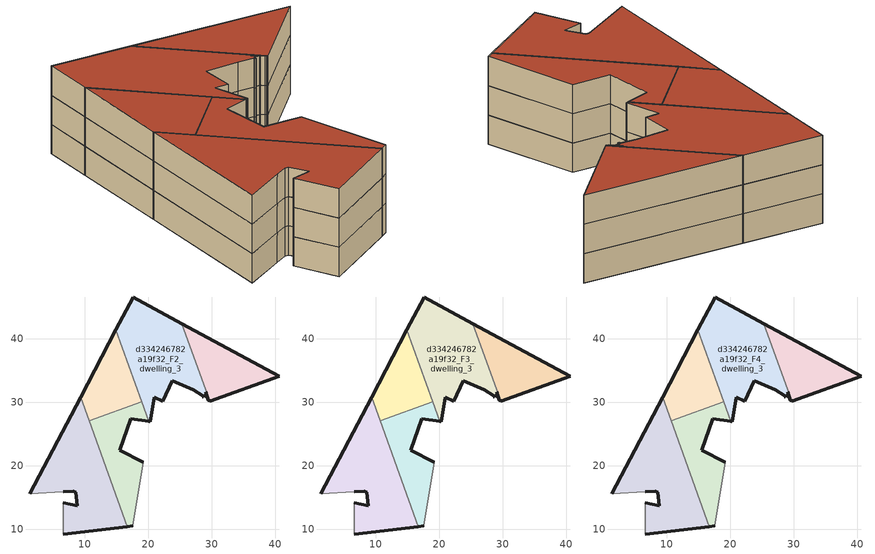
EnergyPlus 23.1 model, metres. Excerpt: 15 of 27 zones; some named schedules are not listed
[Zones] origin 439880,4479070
d334246782a19f32_F2_dwelling_0
 floor to d334246782a19f32_F1_dwelling_0 (EU_floor_Construction): 16.69,10.38 9.34,30.81 1.34,15.57 6.63,15.87 8.16,15.97 8.54,15.79 8.77,13.69 6.64,14.18 6.63,9.22 z6
 wall outside (EU_wall_Construction): 1.34,15.57 9.34,30.81 / 16.69,10.38 6.63,9.22 / 6.64,14.18 8.77,13.69 8.54,15.79 8.16,15.97 6.63,15.87 z6:9
 wall adiabatic (EU_wall_Construction): 6.63,15.87 1.34,15.57 / 6.63,9.22 6.64,14.18 z6:9
 wall to d334246782a19f32_F2_dwelling_2 (EU_wall_Construction): 10.7,27.05 16.69,10.38 z6:9
 wall to d334246782a19f32_F2_dwelling_1 (EU_wall_Construction): 9.34,30.81 10.69,27.05 z6:9
d334246782a19f32_F2_dwelling_1
 floor to d334246782a19f32_F1_dwelling_1 (EU_floor_Construction): 19,30.04 14.91,41.4 9.34,30.81 10.7,27.05 z6
 wall outside (EU_wall_Construction): 9.34,30.81 14.91,41.4 z6:9
 wall to d334246782a19f32_F2_dwelling_2 (EU_wall_Construction): 19,30.04 10.7,27.05 z6:9
 wall to d334246782a19f32_F2_dwelling_3 (EU_wall_Construction): 14.91,41.4 19,30.04 z6:9
d334246782a19f32_F2_dwelling_2
 floor to d334246782a19f32_F1_dwelling_2 (EU_floor_Construction): 17.57,10.49 19.23,20.53 15.49,22.46 17.26,27.41 20.1,26.97 19,30.04 10.7,27.05 16.69,10.38 z6
 wall outside (EU_wall_Construction): 20.1,26.97 17.26,27.41 15.49,22.46 19.23,20.53 / 17.57,10.49 16.69,10.38 z6:9
 wall adiabatic (EU_wall_Construction): 19.23,20.53 17.57,10.49 z6:9
 wall to d334246782a19f32_F2_dwelling_3 (EU_wall_Construction): 19,30.04 20.1,26.97 z6:9
d334246782a19f32_F2_dwelling_3
 floor to d334246782a19f32_F1_dwelling_3 (EU_floor_Construction): 29.69,30.22 25.31,42.4 17.63,46.58 14.91,41.4 20.1,26.97 20.3,26.94 20.93,30.78 22.28,30.15 23.76,33.37 27.06,31.92 28.59,31.03 28.53,30.89 28.66,30.82 28.79,31.09 29.33,30.78 29.03,31.62 29.49,30.34 z6
 wall outside (EU_wall_Construction): 14.91,41.4 17.63,46.58 25.31,42.4 / 29.69,30.22 29.49,30.34 29.03,31.62 29.33,30.78 28.79,31.09 28.66,30.82 28.53,30.89 28.59,31.03 27.06,31.92 23.76,33.37 22.28,30.15 20.93,30.78 20.3,26.94 20.1,26.97 z6:9
 wall to d334246782a19f32_F2_dwelling_4 (EU_wall_Construction): 25.31,42.4 29.69,30.22 z6:9
d334246782a19f32_F2_dwelling_4
 floor to d334246782a19f32_F1_dwelling_4 (EU_floor_Construction): 40.63,34.05 25.31,42.4 29.72,30.13 z6
 wall outside (EU_wall_Construction): 25.31,42.4 40.63,34.05 29.72,30.13 29.69,30.22 z6:9
d334246782a19f32_F3_dwelling_0
 floor to d334246782a19f32_F2_dwelling_0 (EU_floor_Construction): 16.69,10.38 9.34,30.81 1.34,15.57 6.63,15.87 8.16,15.97 8.54,15.79 8.77,13.69 6.64,14.18 6.63,9.22 z9
 wall outside (EU_wall_Construction): 1.34,15.57 9.34,30.81 / 16.69,10.38 6.63,9.22 / 6.64,14.18 8.77,13.69 8.54,15.79 8.16,15.97 6.63,15.87 z9:12
 wall adiabatic (EU_wall_Construction): 6.63,15.87 1.34,15.57 / 6.63,9.22 6.64,14.18 z9:12
 wall to d334246782a19f32_F3_dwelling_2 (EU_wall_Construction): 10.7,27.05 16.69,10.38 z9:12
 wall to d334246782a19f32_F3_dwelling_1 (EU_wall_Construction): 9.34,30.81 10.69,27.05 z9:12
d334246782a19f32_F3_dwelling_1
 floor to d334246782a19f32_F2_dwelling_1 (EU_floor_Construction): 19,30.04 14.91,41.4 9.34,30.81 10.7,27.05 z9
 wall outside (EU_wall_Construction): 9.34,30.81 14.91,41.4 z9:12
 wall to d334246782a19f32_F3_dwelling_2 (EU_wall_Construction): 19,30.04 10.7,27.05 z9:12
 wall to d334246782a19f32_F3_dwelling_3 (EU_wall_Construction): 14.91,41.4 19,30.04 z9:12
d334246782a19f32_F3_dwelling_2
 floor to d334246782a19f32_F2_dwelling_2 (EU_floor_Construction): 17.57,10.49 19.23,20.53 15.49,22.46 17.26,27.41 20.1,26.97 19,30.04 10.7,27.05 16.69,10.38 z9
 wall outside (EU_wall_Construction): 20.1,26.97 17.26,27.41 15.49,22.46 19.23,20.53 / 17.57,10.49 16.69,10.38 z9:12
 wall adiabatic (EU_wall_Construction): 19.23,20.53 17.57,10.49 z9:12
 wall to d334246782a19f32_F3_dwelling_3 (EU_wall_Construction): 19,30.04 20.1,26.97 z9:12
d334246782a19f32_F3_dwelling_3
 floor to d334246782a19f32_F2_dwelling_3 (EU_floor_Construction): 29.69,30.22 25.31,42.4 17.63,46.58 14.91,41.4 20.1,26.97 20.3,26.94 20.93,30.78 22.28,30.15 23.76,33.37 27.06,31.92 28.59,31.03 28.53,30.89 28.66,30.82 28.79,31.09 29.33,30.78 29.03,31.62 29.49,30.34 z9
 wall outside (EU_wall_Construction): 14.91,41.4 17.63,46.58 25.31,42.4 / 29.69,30.22 29.49,30.34 29.03,31.62 29.33,30.78 28.79,31.09 28.66,30.82 28.53,30.89 28.59,31.03 27.06,31.92 23.76,33.37 22.28,30.15 20.93,30.78 20.3,26.94 20.1,26.97 z9:12
 wall to d334246782a19f32_F3_dwelling_4 (EU_wall_Construction): 25.31,42.4 29.69,30.22 z9:12
d334246782a19f32_F3_dwelling_4
 floor to d334246782a19f32_F2_dwelling_4 (EU_floor_Construction): 40.63,34.05 25.31,42.4 29.72,30.13 z9
 wall outside (EU_wall_Construction): 25.31,42.4 40.63,34.05 29.72,30.13 29.69,30.22 z9:12
d334246782a19f32_F4_dwelling_0
 floor to d334246782a19f32_F3_dwelling_0 (EU_floor_Construction): 16.69,10.38 9.34,30.81 1.34,15.57 6.63,15.87 8.16,15.97 8.54,15.79 8.77,13.69 6.64,14.18 6.63,9.22 z12
 wall outside (EU_wall_Construction): 1.34,15.57 9.34,30.81 / 16.69,10.38 6.63,9.22 / 6.64,14.18 8.77,13.69 8.54,15.79 8.16,15.97 6.63,15.87 z12:15
 wall adiabatic (EU_wall_Construction): 6.63,15.87 1.34,15.57 / 6.63,9.22 6.64,14.18 z12:15
 wall to d334246782a19f32_F4_dwelling_2 (EU_wall_Construction): 10.7,27.05 16.69,10.38 z12:15
 wall to d334246782a19f32_F4_dwelling_1 (EU_wall_Construction): 9.34,30.81 10.69,27.05 z12:15
 roof outside (EU_roof_Construction): 9.34,30.81 16.69,10.38 6.63,9.22 6.64,14.18 8.77,13.69 8.54,15.79 8.16,15.97 6.63,15.87 1.34,15.57 z15
d334246782a19f32_F4_dwelling_1
 floor to d334246782a19f32_F3_dwelling_1 (EU_floor_Construction): 19,30.04 14.91,41.4 9.34,30.81 10.7,27.05 z12
 wall outside (EU_wall_Construction): 9.34,30.81 14.91,41.4 z12:15
 wall to d334246782a19f32_F4_dwelling_2 (EU_wall_Construction): 19,30.04 10.7,27.05 z12:15
 wall to d334246782a19f32_F4_dwelling_3 (EU_wall_Construction): 14.91,41.4 19,30.04 z12:15
 roof outside (EU_roof_Construction): 14.91,41.4 19,30.04 10.7,27.05 9.34,30.81 z15
d334246782a19f32_F4_dwelling_2
 floor to d334246782a19f32_F3_dwelling_2 (EU_floor_Construction): 17.57,10.49 19.23,20.53 15.49,22.46 17.26,27.41 20.1,26.97 19,30.04 10.7,27.05 16.69,10.38 z12
 wall outside (EU_wall_Construction): 20.1,26.97 17.26,27.41 15.49,22.46 19.23,20.53 / 17.57,10.49 16.69,10.38 z12:15
 wall adiabatic (EU_wall_Construction): 19.23,20.53 17.57,10.49 z12:15
 wall to d334246782a19f32_F4_dwelling_3 (EU_wall_Construction): 19,30.04 20.1,26.97 z12:15
 roof outside (EU_roof_Construction): 19,30.04 20.1,26.97 17.26,27.41 15.49,22.46 19.23,20.53 17.57,10.49 16.69,10.38 10.7,27.05 z15
d334246782a19f32_F4_dwelling_3
 floor to d334246782a19f32_F3_dwelling_3 (EU_floor_Construction): 29.69,30.22 25.31,42.4 17.63,46.58 14.91,41.4 20.1,26.97 20.3,26.94 20.93,30.78 22.28,30.15 23.76,33.37 27.06,31.92 28.59,31.03 28.53,30.89 28.66,30.82 28.79,31.09 29.33,30.78 29.03,31.62 29.49,30.34 z12
 wall outside (EU_wall_Construction): 14.91,41.4 17.63,46.58 25.31,42.4 / 29.69,30.22 29.49,30.34 29.03,31.62 29.33,30.78 28.79,31.09 28.66,30.82 28.53,30.89 28.59,31.03 27.06,31.92 23.76,33.37 22.28,30.15 20.93,30.78 20.3,26.94 20.1,26.97 z12:15
 wall to d334246782a19f32_F4_dwelling_4 (EU_wall_Construction): 25.31,42.4 29.69,30.22 z12:15
 roof outside (EU_roof_Construction): 25.31,42.4 29.69,30.22 29.49,30.34 29.03,31.62 29.33,30.78 28.79,31.09 28.66,30.82 28.53,30.89 28.59,31.03 27.06,31.92 23.76,33.37 22.28,30.15 20.93,30.78 20.3,26.94 20.1,26.97 14.91,41.4 17.63,46.58 z15
d334246782a19f32_F4_dwelling_4
 floor to d334246782a19f32_F3_dwelling_4 (EU_floor_Construction): 40.63,34.05 25.31,42.4 29.72,30.13 z12
 wall outside (EU_wall_Construction): 25.31,42.4 40.63,34.05 29.72,30.13 29.69,30.22 z12:15
 roof outside (EU_roof_Construction): 40.63,34.05 29.72,30.13 25.31,42.4 z15
[Building]
EU S2 Campaign: North Axis=0; Terrain=City; Solar Distribution=FullExterior
[Site:Location]
Madrid: Latitude=40.5; Longitude=-3.5; Time Zone=1; Elevation=609
[SizingPeriod:WeatherFileDays]
AnnualSizingPeriod: Begin Month=1; Begin Day of Month=1; End Month=12; End Day of Month=31; Day of Week for Start Day=Monday; Use Weather File Daylight Saving Period=No; Use Weather File Rain and Snow Indicators=No
[MATERIAL]
EU_InternalMass_Material: Roughness=MediumRough; Thickness=0.1; Conductivity=1; Density=1800; Specific Heat=900; Thermal Absorptance=0.9; Solar Absorptance=0.7; Visible Absorptance=0.7
[MATERIAL:NOMASS] Roughness=MediumRough; Thermal Absorptance=0.9; Solar Absorptance=0.7; Visible Absorptance=0.7
Name | Thermal Resistance
EU_wall_NoMass | 1.60022
EU_roof_NoMass | 1.57597
EU_floor_NoMass | 0.470652
[CONSTRUCTION]
EU_wall_Construction: EU_wall_NoMass
EU_roof_Construction: EU_roof_NoMass
EU_floor_Construction: EU_floor_NoMass
EU_InternalMass_Construction: EU_InternalMass_Material
[ZONE] Type=1; Multiplier=1; Ceiling Height=autocalculate; Floor Area=autocalculate; Part of Total Floor Area=Yes
Name | Volume
d334246782a19f32_F2_dwelling_0; d334246782a19f32_F3_dwelling_0; d334246782a19f32_F4_dwelling_0 | 453.582
d334246782a19f32_F2_dwelling_1; d334246782a19f32_F3_dwelling_1; d334246782a19f32_F4_dwelling_1 | 212.785
d334246782a19f32_F2_dwelling_2; d334246782a19f32_F3_dwelling_2; d334246782a19f32_F4_dwelling_2 | 240.838
d334246782a19f32_F2_dwelling_3; d334246782a19f32_F3_dwelling_3; d334246782a19f32_F4_dwelling_3 | 424.588
d334246782a19f32_F2_dwelling_4; d334246782a19f32_F3_dwelling_4; d334246782a19f32_F4_dwelling_4 | 226.781
[INTERNALMASS] Construction=EU_InternalMass_Construction
Name | Zone or ZoneList | Surface Area
d334246782a19f32_F2_dwelling_0_EU_InternalMass | d334246782a19f32_F2_dwelling_0 | 119.527
d334246782a19f32_F2_dwelling_1_EU_InternalMass | d334246782a19f32_F2_dwelling_1 | 120.646
d334246782a19f32_F2_dwelling_2_EU_InternalMass | d334246782a19f32_F2_dwelling_2 | 120.208
d334246782a19f32_F2_dwelling_3_EU_InternalMass | d334246782a19f32_F2_dwelling_3 | 120.953
d334246782a19f32_F2_dwelling_4_EU_InternalMass | d334246782a19f32_F2_dwelling_4 | 123.446
d334246782a19f32_F3_dwelling_0_EU_InternalMass | d334246782a19f32_F3_dwelling_0 | 119.527
d334246782a19f32_F3_dwelling_1_EU_InternalMass | d334246782a19f32_F3_dwelling_1 | 120.646
d334246782a19f32_F3_dwelling_2_EU_InternalMass | d334246782a19f32_F3_dwelling_2 | 120.208
d334246782a19f32_F3_dwelling_3_EU_InternalMass | d334246782a19f32_F3_dwelling_3 | 120.953
d334246782a19f32_F3_dwelling_4_EU_InternalMass | d334246782a19f32_F3_dwelling_4 | 123.446
d334246782a19f32_F4_dwelling_0_EU_InternalMass | d334246782a19f32_F4_dwelling_0 | 119.527
d334246782a19f32_F4_dwelling_1_EU_InternalMass | d334246782a19f32_F4_dwelling_1 | 120.646
d334246782a19f32_F4_dwelling_2_EU_InternalMass | d334246782a19f32_F4_dwelling_2 | 120.208
d334246782a19f32_F4_dwelling_3_EU_InternalMass | d334246782a19f32_F4_dwelling_3 | 120.953
d334246782a19f32_F4_dwelling_4_EU_InternalMass | d334246782a19f32_F4_dwelling_4 | 123.446
[OTHEREQUIPMENT] Fuel Type=Electricity; Design Level Calculation Method=Watts/Area; Power per Zone Floor Area=1; Fraction Latent=0; Fraction Radiant=0; Fraction Lost=0; Carbon Dioxide Generation Rate=0; EndUse Subcategory=EU_Step8_InternalGains
Name | Zone or ZoneList or Space or SpaceList | Schedule
EU_Step8_InternalGain_d334246782a19f32_F2_dwelling_0_f000 | d334246782a19f32_F2_dwelling_0 | EU_Step8_GainSchedule_d334246782a19f32_F2_dwelling_0_f000
EU_Step8_InternalGain_d334246782a19f32_F2_dwelling_1_f000 | d334246782a19f32_F2_dwelling_1 | EU_Step8_GainSchedule_d334246782a19f32_F2_dwelling_1_f000
EU_Step8_InternalGain_d334246782a19f32_F2_dwelling_2_f000 | d334246782a19f32_F2_dwelling_2 | EU_Step8_GainSchedule_d334246782a19f32_F2_dwelling_2_f000
EU_Step8_InternalGain_d334246782a19f32_F2_dwelling_3_f000 | d334246782a19f32_F2_dwelling_3 | EU_Step8_GainSchedule_d334246782a19f32_F2_dwelling_3_f000
EU_Step8_InternalGain_d334246782a19f32_F2_dwelling_4_f000 | d334246782a19f32_F2_dwelling_4 | EU_Step8_GainSchedule_d334246782a19f32_F2_dwelling_4_f000
EU_Step8_InternalGain_d334246782a19f32_F3_dwelling_0_f000 | d334246782a19f32_F3_dwelling_0 | EU_Step8_GainSchedule_d334246782a19f32_F3_dwelling_0_f000
EU_Step8_InternalGain_d334246782a19f32_F3_dwelling_1_f000 | d334246782a19f32_F3_dwelling_1 | EU_Step8_GainSchedule_d334246782a19f32_F3_dwelling_1_f000
EU_Step8_InternalGain_d334246782a19f32_F3_dwelling_2_f000 | d334246782a19f32_F3_dwelling_2 | EU_Step8_GainSchedule_d334246782a19f32_F3_dwelling_2_f000
EU_Step8_InternalGain_d334246782a19f32_F3_dwelling_3_f000 | d334246782a19f32_F3_dwelling_3 | EU_Step8_GainSchedule_d334246782a19f32_F3_dwelling_3_f000
EU_Step8_InternalGain_d334246782a19f32_F3_dwelling_4_f000 | d334246782a19f32_F3_dwelling_4 | EU_Step8_GainSchedule_d334246782a19f32_F3_dwelling_4_f000
EU_Step8_InternalGain_d334246782a19f32_F4_dwelling_0_f000 | d334246782a19f32_F4_dwelling_0 | EU_Step8_GainSchedule_d334246782a19f32_F4_dwelling_0_f000
EU_Step8_InternalGain_d334246782a19f32_F4_dwelling_1_f000 | d334246782a19f32_F4_dwelling_1 | EU_Step8_GainSchedule_d334246782a19f32_F4_dwelling_1_f000
EU_Step8_InternalGain_d334246782a19f32_F4_dwelling_2_f000 | d334246782a19f32_F4_dwelling_2 | EU_Step8_GainSchedule_d334246782a19f32_F4_dwelling_2_f000
EU_Step8_InternalGain_d334246782a19f32_F4_dwelling_3_f000 | d334246782a19f32_F4_dwelling_3 | EU_Step8_GainSchedule_d334246782a19f32_F4_dwelling_3_f000
EU_Step8_InternalGain_d334246782a19f32_F4_dwelling_4_f000 | d334246782a19f32_F4_dwelling_4 | EU_Step8_GainSchedule_d334246782a19f32_F4_dwelling_4_f000
[ZONEVENTILATION:DESIGNFLOWRATE] Schedule=EU_AlwaysOn; Design Flow Rate Calculation Method=AirChanges/Hour; Air Changes per Hour=0.480704; Ventilation Type=Natural; Fan Pressure Rise=0; Fan Total Efficiency=1; Constant Term Coefficient=1; Temperature Term Coefficient=0; Velocity Term Coefficient=0; Velocity Squared Term Coefficient=0; Minimum Indoor Temperature=-100; Maximum Indoor Temperature=100; Delta Temperature=-100; Minimum Outdoor Temperature=-100; Maximum Outdoor Temperature=100; Maximum Wind Speed=40
Name | Zone or ZoneList or Space or SpaceList
EU_ConstantAir_d334246782a19f32_F2_dwelling_0 | d334246782a19f32_F2_dwelling_0
EU_ConstantAir_d334246782a19f32_F2_dwelling_1 | d334246782a19f32_F2_dwelling_1
EU_ConstantAir_d334246782a19f32_F2_dwelling_2 | d334246782a19f32_F2_dwelling_2
EU_ConstantAir_d334246782a19f32_F2_dwelling_3 | d334246782a19f32_F2_dwelling_3
EU_ConstantAir_d334246782a19f32_F2_dwelling_4 | d334246782a19f32_F2_dwelling_4
EU_ConstantAir_d334246782a19f32_F3_dwelling_0 | d334246782a19f32_F3_dwelling_0
EU_ConstantAir_d334246782a19f32_F3_dwelling_1 | d334246782a19f32_F3_dwelling_1
EU_ConstantAir_d334246782a19f32_F3_dwelling_2 | d334246782a19f32_F3_dwelling_2
EU_ConstantAir_d334246782a19f32_F3_dwelling_3 | d334246782a19f32_F3_dwelling_3
EU_ConstantAir_d334246782a19f32_F3_dwelling_4 | d334246782a19f32_F3_dwelling_4
EU_ConstantAir_d334246782a19f32_F4_dwelling_0 | d334246782a19f32_F4_dwelling_0
EU_ConstantAir_d334246782a19f32_F4_dwelling_1 | d334246782a19f32_F4_dwelling_1
EU_ConstantAir_d334246782a19f32_F4_dwelling_2 | d334246782a19f32_F4_dwelling_2
EU_ConstantAir_d334246782a19f32_F4_dwelling_3 | d334246782a19f32_F4_dwelling_3
EU_ConstantAir_d334246782a19f32_F4_dwelling_4 | d334246782a19f32_F4_dwelling_4
[HVACTEMPLATE:ZONE:IDEALLOADSAIRSYSTEM] System Availability Schedule=EU_AlwaysOn; Maximum Heating Supply Air Temperature=50; Minimum Cooling Supply Air Temperature=13; Maximum Heating Supply Air Humidity Ratio=0.0156; Minimum Cooling Supply Air Humidity Ratio=0.0077; Heating Limit=NoLimit; Cooling Limit=NoLimit; Heating Availability Schedule=EU_AlwaysOn; Cooling Availability Schedule=EU_CoolingOff; Dehumidification Control Type=ConstantSensibleHeatRatio; Cooling Sensible Heat Ratio=0.7; Dehumidification Setpoint=60; Humidification Control Type=None; Humidification Setpoint=30; Outdoor Air Method=None; Outdoor Air Flow Rate per Person=0.00944; Outdoor Air Flow Rate per Zone Floor Area=0; Outdoor Air Flow Rate per Zone=0; Demand Controlled Ventilation Type=None; Outdoor Air Economizer Type=NoEconomizer; Heat Recovery Type=None; Sensible Heat Recovery Effectiveness=0.7; Latent Heat Recovery Effectiveness=0.65
Name | Template Thermostat
d334246782a19f32_F2_dwelling_0 | EU_HeatOnly_d334246782a19f32_F2_dwelling_0
d334246782a19f32_F2_dwelling_1 | EU_HeatOnly_d334246782a19f32_F2_dwelling_1
d334246782a19f32_F2_dwelling_2 | EU_HeatOnly_d334246782a19f32_F2_dwelling_2
d334246782a19f32_F2_dwelling_3 | EU_HeatOnly_d334246782a19f32_F2_dwelling_3
d334246782a19f32_F2_dwelling_4 | EU_HeatOnly_d334246782a19f32_F2_dwelling_4
d334246782a19f32_F3_dwelling_0 | EU_HeatOnly_d334246782a19f32_F3_dwelling_0
d334246782a19f32_F3_dwelling_1 | EU_HeatOnly_d334246782a19f32_F3_dwelling_1
d334246782a19f32_F3_dwelling_2 | EU_HeatOnly_d334246782a19f32_F3_dwelling_2
d334246782a19f32_F3_dwelling_3 | EU_HeatOnly_d334246782a19f32_F3_dwelling_3
d334246782a19f32_F3_dwelling_4 | EU_HeatOnly_d334246782a19f32_F3_dwelling_4
d334246782a19f32_F4_dwelling_0 | EU_HeatOnly_d334246782a19f32_F4_dwelling_0
d334246782a19f32_F4_dwelling_1 | EU_HeatOnly_d334246782a19f32_F4_dwelling_1
d334246782a19f32_F4_dwelling_2 | EU_HeatOnly_d334246782a19f32_F4_dwelling_2
d334246782a19f32_F4_dwelling_3 | EU_HeatOnly_d334246782a19f32_F4_dwelling_3
d334246782a19f32_F4_dwelling_4 | EU_HeatOnly_d334246782a19f32_F4_dwelling_4
[SIZING:ZONE] Zone Cooling Design Supply Air Temperature Input Method=SupplyAirTemperature; Zone Cooling Design Supply Air Temperature=13; Zone Heating Design Supply Air Temperature Input Method=SupplyAirTemperature; Zone Heating Design Supply Air Temperature=50; Zone Cooling Design Supply Air Humidity Ratio=0.008; Zone Heating Design Supply Air Humidity Ratio=0.008; Cooling Design Air Flow Method=DesignDay; Cooling Design Air Flow Rate=0; Cooling Minimum Air Flow per Zone Floor Area=0.000762; Cooling Minimum Air Flow=0; Cooling Minimum Air Flow Fraction=0.2; Heating Design Air Flow Method=DesignDay; Heating Design Air Flow Rate=0; Heating Maximum Air Flow per Zone Floor Area=0.002032; Heating Maximum Air Flow=0.141576; Heating Maximum Air Flow Fraction=0.3; Account for Dedicated Outdoor Air System=No; Dedicated Outdoor Air System Control Strategy=NeutralSupplyAir; Dedicated Outdoor Air Low Setpoint Temperature for Design=autosize; Dedicated Outdoor Air High Setpoint Temperature for Design=autosize; Zone Load Sizing Method=Sensible Load Only No Latent Load; Zone Latent Cooling Design Supply Air Humidity Ratio Input Method=HumidityRatioDifference; Zone Cooling Design Supply Air Humidity Ratio Difference=0.005; Zone Latent Heating Design Supply Air Humidity Ratio Input Method=HumidityRatioDifference; Zone Humidification Design Supply Air Humidity Ratio Difference=0.005
d334246782a19f32_F2_dwelling_0; d334246782a19f32_F2_dwelling_1; d334246782a19f32_F2_dwelling_2; d334246782a19f32_F2_dwelling_3; d334246782a19f32_F2_dwelling_4; d334246782a19f32_F3_dwelling_0; d334246782a19f32_F3_dwelling_1; d334246782a19f32_F3_dwelling_2; d334246782a19f32_F3_dwelling_3; d334246782a19f32_F3_dwelling_4; d334246782a19f32_F4_dwelling_0; d334246782a19f32_F4_dwelling_1; d334246782a19f32_F4_dwelling_2; d334246782a19f32_F4_dwelling_3; d334246782a19f32_F4_dwelling_4
[SCHEDULE:FILE] Column Number=1; Rows to Skip at Top=0; Number of Hours of Data=8760; Column Separator=Comma; Interpolate to Timestep=No; Minutes per Item=60; Adjust Schedule for Daylight Savings=Yes
Name | File
EU_Step8_GainSchedule_d334246782a19f32_F2_dwelling_0_f000 | ../../schedules/d334246782a19f32/d334246782a19f32_F2_dwelling_0_f000_gain.csv
EU_Step8_GainSchedule_d334246782a19f32_F2_dwelling_1_f000 | ../../schedules/d334246782a19f32/d334246782a19f32_F2_dwelling_1_f000_gain.csv
EU_Step8_GainSchedule_d334246782a19f32_F2_dwelling_2_f000 | ../../schedules/d334246782a19f32/d334246782a19f32_F2_dwelling_2_f000_gain.csv
EU_Step8_GainSchedule_d334246782a19f32_F2_dwelling_3_f000 | ../../schedules/d334246782a19f32/d334246782a19f32_F2_dwelling_3_f000_gain.csv
EU_Step8_GainSchedule_d334246782a19f32_F2_dwelling_4_f000 | ../../schedules/d334246782a19f32/d334246782a19f32_F2_dwelling_4_f000_gain.csv
EU_Step8_GainSchedule_d334246782a19f32_F3_dwelling_0_f000 | ../../schedules/d334246782a19f32/d334246782a19f32_F3_dwelling_0_f000_gain.csv
